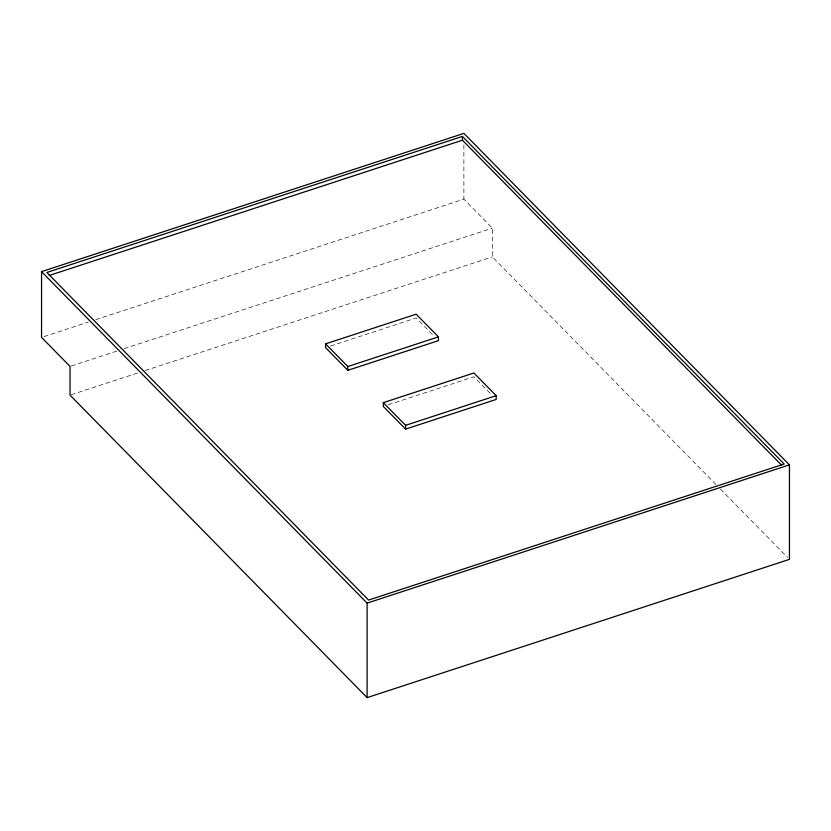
<?xml version="1.0" encoding="UTF-8"?>
<svg xmlns="http://www.w3.org/2000/svg" width="831" height="831" viewBox="0 0 831 831"><rect width="100%" height="100%" fill="white"/><g stroke="black" fill="none" stroke-linecap="round" stroke-linejoin="round"><path stroke-width="0.62" stroke-dasharray="4.16 3.12" d="M44.012 336.597L88.335 322.085M95.731 319.665L463.885 199.149L492.378 228.151L492.378 256.883L715.865 484.442M71.269 366.014L116.828 351.098M124.214 348.677L492.378 228.151M71.269 394.735L137.759 372.974M145.145 370.553L492.378 256.883M330.468 346.028L416.165 317.982L433.979 336.119M388.212 404.832L473.909 376.775L491.734 394.922M720.404 489.064L787.632 557.518M463.885 144.978L463.885 199.149"/><path stroke-width="1.25" d="M41.55 271.633L463.885 133.376L789.45 464.872L789.45 559.367L367.115 697.625L70.043 395.14L70.043 366.409L41.55 337.407L41.55 271.633L367.115 603.129L367.115 697.625M462.42 136.429L46.837 272.475L368.58 600.075L784.163 464.02L462.42 136.429L462.42 140.21L781.431 465.028M49.309 275.456L462.42 140.21M325.565 343.857L416.165 314.201L438.436 336.877L438.436 340.658L347.846 370.314L325.565 347.638L325.565 343.857L347.846 366.533L347.846 370.314M347.846 366.533L438.436 336.877M383.32 402.651L473.909 372.994L496.18 395.67L496.18 399.451L405.59 429.108L383.32 406.432L383.32 402.651L405.59 425.337L405.59 429.108M405.59 425.337L496.18 395.67M367.115 603.129L789.45 464.872"/></g></svg>
